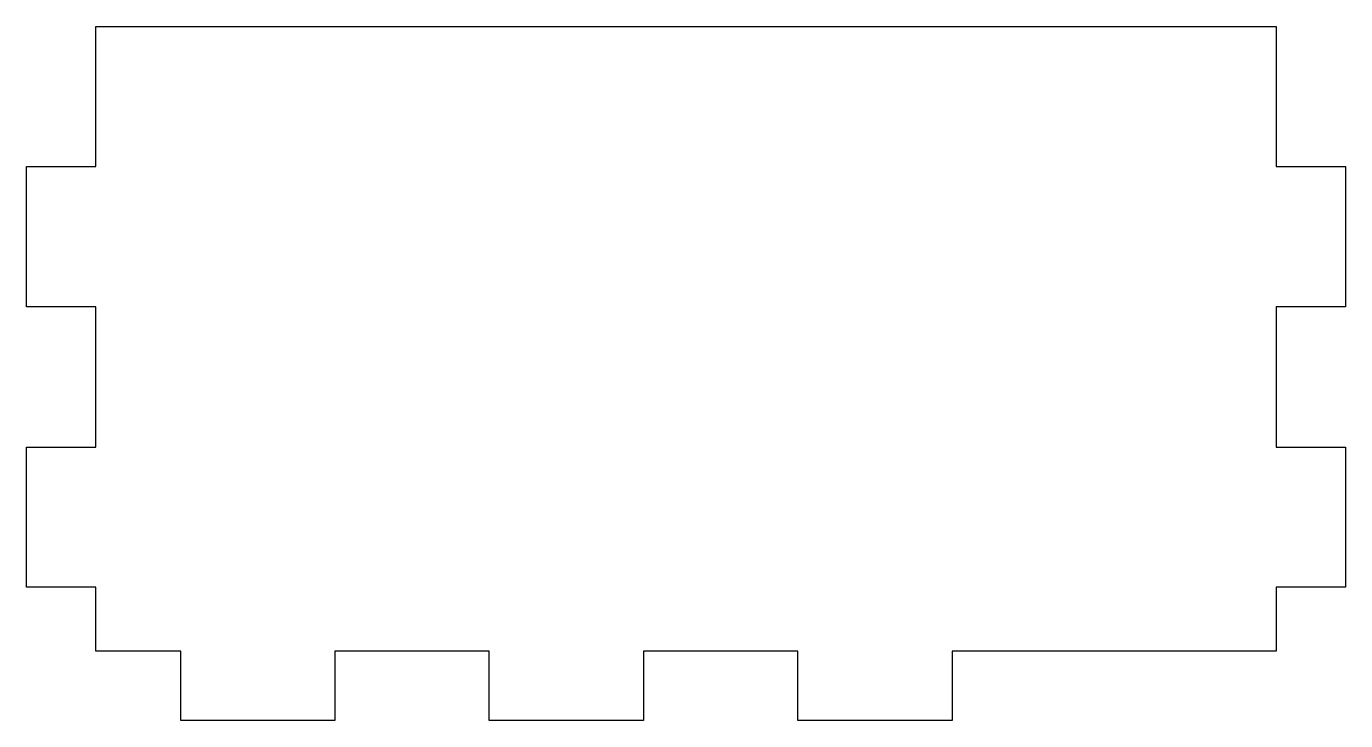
# Model space of a CAD drawing. Header units: millimetres. Extents: x -50 to 26, y -40 to 0.
import ezdxf

# ---------------------------------------------------------------- set-up
doc = ezdxf.new("R2010")
doc.units = ezdxf.units.MM
doc.layers.get('0').update_dxf_attribs({"linetype": 'CONTINUOUS'})

msp = doc.modelspace()

# ---------------------------------------------------------------- linework, layer by layer
msp.add_lwpolyline([(26, -24.24), (26, -32.32), (22, -32.32), (22, -36), (3.333, -36), (3.333, -40), (-5.556, -40), (-5.556, -36), (-14.444, -36), (-14.444, -40), (-23.333, -40), (-23.333, -36), (-32.222, -36), (-32.222, -40), (-41.111, -40), (-41.111, -36), (-46, -36), (-46, -32.32), (-50, -32.32), (-50, -24.24), (-46, -24.24), (-46, -16.16), (-50, -16.16), (-50, -8.08), (-46, -8.08), (-46, 0), (22, 0), (22, -8.08), (26, -8.08), (26, -16.16), (22, -16.16), (22, -24.24)], close=True)

doc.saveas('drawing.dxf')
